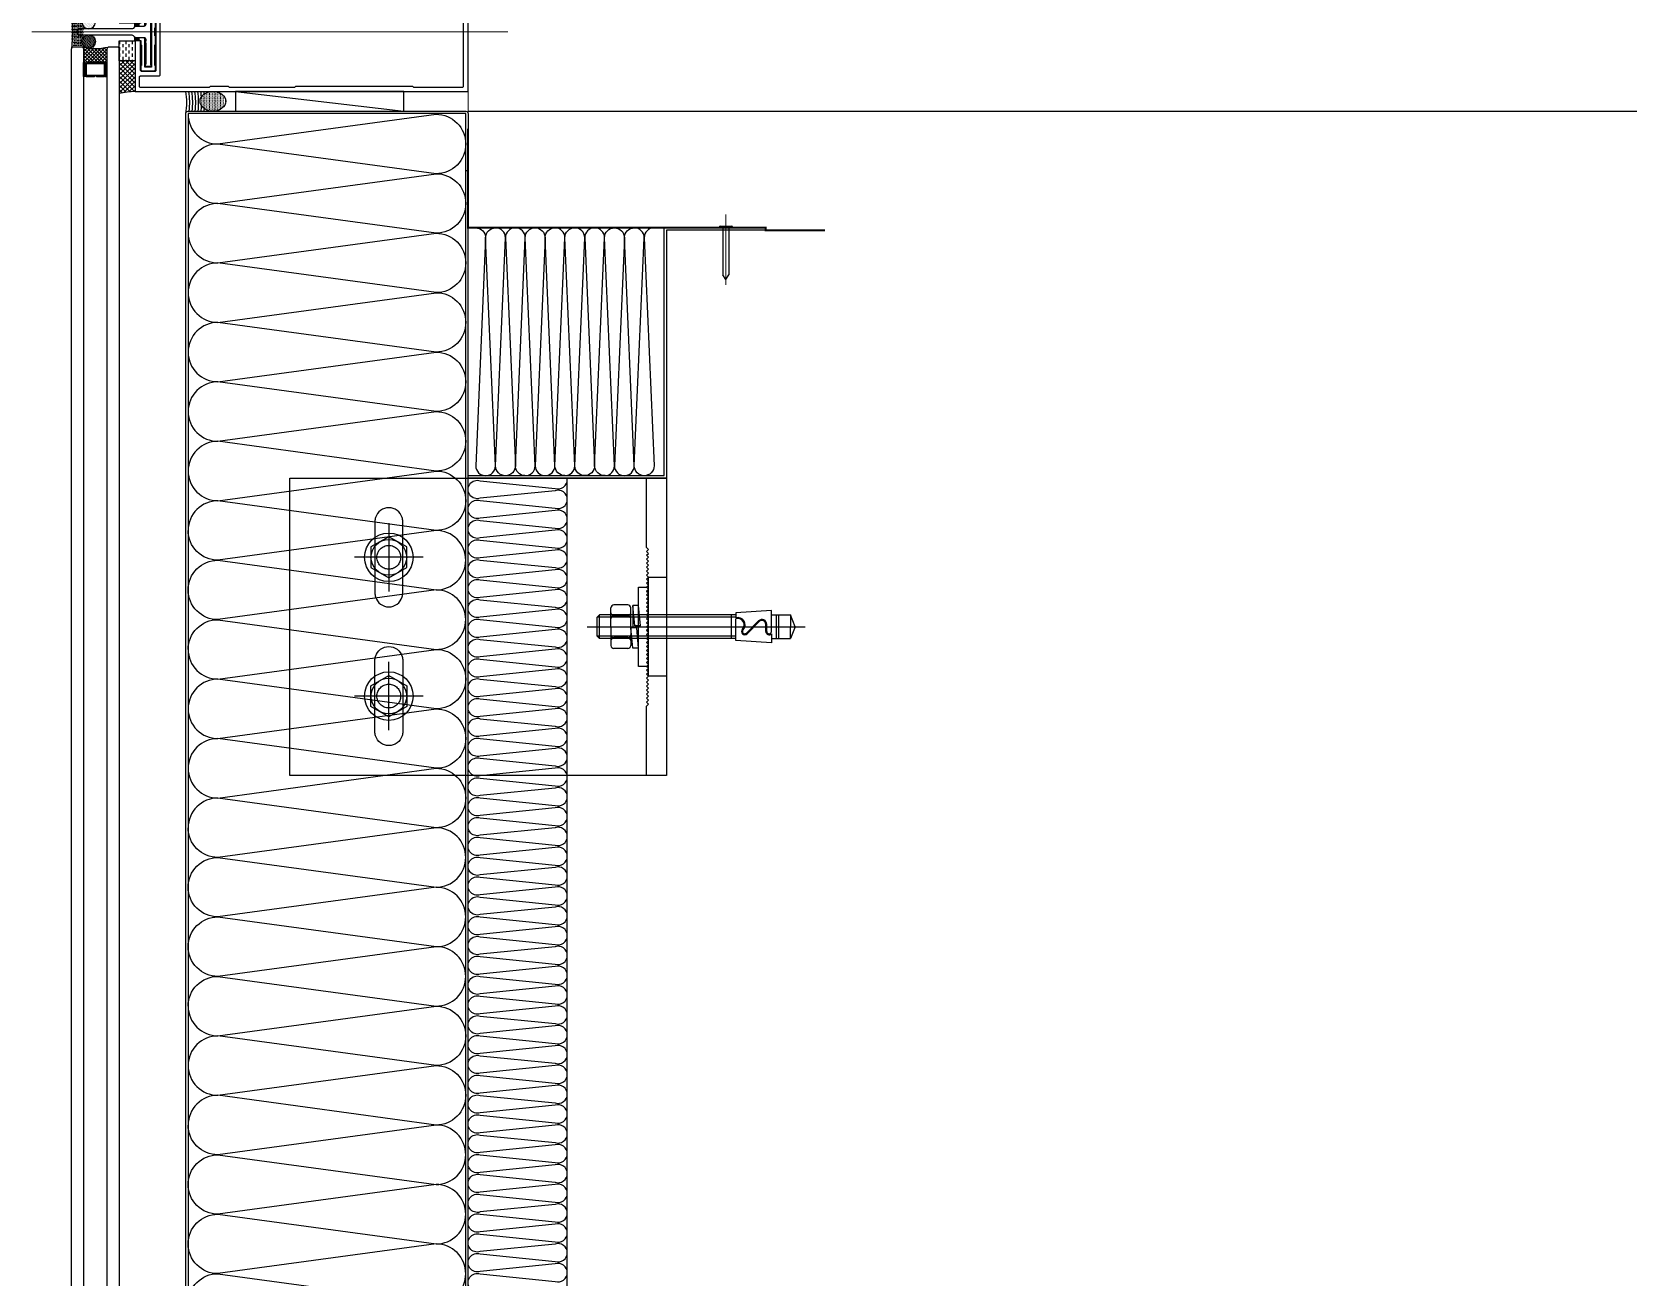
# Model space of a CAD drawing. Header units: millimetres. Extents: x 19868 to 801382, y -4805 to 85279.
# Drawn here: x 507518 to 508323, y 41651 to 42279 of the extents above; entities that cross this region are included whole.
import ezdxf

# ---------------------------------------------------------------- set-up
doc = ezdxf.new("R2010")
doc.units = ezdxf.units.MM
doc.header["$LTSCALE"] = 250
for name, pattern in [('CENTER', [50.8, 31.75, -6.35, 6.35, -6.35]), ('CENTER2', [28.575, 19.05, -3.175, 3.175, -3.175]), ('HIDDEN', [9.525, 6.35, -3.175])]:
    doc.linetypes.add(name, pattern=pattern)
for name, color, linetype in [('8', 8, 'Continuous'), ('A-ETC-8', 8, 'Continuous'), ('A-FIN-8', 8, 'Continuous'), ('A-WIN', 4, 'Continuous'), ('B-AR', 7, 'Continuous'), ('EGI', 6, 'Continuous'), ('fastener', 1, 'Continuous'), ('FSTN', 6, 'Continuous'), ('GLASS', 7, 'Continuous'), ('ISL', 251, 'Continuous'), ('polyamide', 6, 'Continuous'), ('S-TEEL', 4, 'Continuous'), ('SEALANT', 252, 'Continuous'), ('W200', 7, 'Continuous')]:
    doc.layers.add(name, color=color, linetype=linetype)
doc.layers.add('A-WIN-ELE', color=8, linetype='Continuous', lineweight=9)
doc.layers.add('CEN', color=1, linetype='Continuous', lineweight=9)
pattern_1 = [(248.1986, (-173212.08805, -82748.5761), (0.464238432, -0.5222680618), [0, -0.625])]
pattern_2 = [(90, (81799.66684, 89232.96467), (-0.15875, 0.079375), [0, -0.15875])]
pattern_3 = [(225, (58457.0195, -22344.7967), (1.122532015, -1.122532015), []), (315, (58457.0195, -22344.7967), (1.122532015, 1.122532015), [])]
pattern_4 = [(270, (-23796.0773, 66483.7451), (1.5875, -1.5875), [1.5875, -1.5875])]
pattern_5 = [(315, (-242.3621, 2021.3178), (0.8838835, 0.8838835), []), (45, (-242.3621, 2021.3178), (-0.8838835, 0.8838835), [])]

# ---------------------------------------------------------------- blocks, each defined once
blk = doc.blocks.new('CONC-PIN')
at = {"layer": 'CEN', "linetype": 'CENTER'}
blk.add_line((-6.75, 0), (28.82, 0), dxfattribs=at)
at = {"layer": 'FSTN', "color": 8}
for p, q in [((-0.8, -2.9), (-0.8, 2.9)), ((-0.3, 3.4), (0, 3.4)), ((0, -3.4), (0, 3.4)), ((0, 1.5), (23.74, 1.5)), ((26.14, 0), (23.74, 1.5)), ((26.14, 0), (23.74, -1.5)), ((-0.3, -3.4), (0, -3.4)), ((0, -1.5), (23.74, -1.5))]:
    blk.add_line(p, q, dxfattribs=at)
for centre, start, end in [((-0.3, 2.9), 90, 180), ((-0.3, -2.9), 180, 270)]:
    blk.add_arc(centre, 0.5, start, end, dxfattribs=at)
blk = doc.blocks.new('A$Cd4bde356')
at = {"layer": 'GLASS', "transparency": 33554687}
h = blk.add_hatch(dxfattribs=at)
h.set_pattern_fill('ANSI37', color=253, scale=10, angle=90, style=0)
h.set_pattern_definition(pattern_5)
h.paths.add_polyline_path([(38, 8.5, 0.198912), (38.29, 7.79, 0.112366), (25.71, 7.79, 0.198912), (26, 8.5), (26, 15.5), (27.05, 15.5), (27.05, 16.2, 0.414214), (27.75, 15.5), (36.25, 15.5, 0.414035), (36.95, 16.2), (36.95, 15.5), (38, 15.5)])
h = blk.add_hatch(dxfattribs=at)
h.set_pattern_fill('ANSI37', color=253, scale=10, angle=270, style=0)
h.set_pattern_definition(pattern_5)
h.paths.add_polyline_path([(38, -8.5, -0.198912), (38.29, -7.79, -0.112366), (25.71, -7.79, -0.198912), (26, -8.5), (26, -15.5), (27.05, -15.5), (27.05, -16.2, -0.414214), (27.75, -15.5), (36.25, -15.5, -0.414035), (36.95, -16.2), (36.95, -15.5), (38, -15.5)])
at = {"layer": 'SEALANT', "transparency": 33554687}
h = blk.add_hatch(dxfattribs=at)
h.set_pattern_fill('ANSI37', color=253, scale=0.5)
h.set_pattern_definition(pattern_3)
h.paths.add_polyline_path([(52, 14.5), (44, 14.5), (44, 31, 0.032752), (52, 30)])
h = blk.add_hatch(dxfattribs=at)
h.set_pattern_fill('DOTS', color=253, scale=0.5)
h.set_pattern_definition([(360, (-73084.1342, 247739.18495), (0.396875, 0.79375), [0, -0.79375])])
edge = h.paths.add_edge_path()
edge.add_line((29.22, -8.19), (28.82, -8.23))
edge.add_arc((34, 40.48), 48.98, 263.93206, 271.30611)
edge.add_line((35.12, -8.49), (34.66, -8.46))
edge.add_line((34.66, -8.46), (34.21, -8.41))
edge.add_line((34.21, -8.41), (33.76, -8.34))
edge.add_line((33.76, -8.34), (33.32, -8.25))
edge.add_line((33.32, -8.25), (32.88, -8.14))
edge.add_line((32.88, -8.14), (32.45, -8.02))
edge.add_line((32.45, -8.02), (32.02, -7.87))
edge.add_line((32.02, -7.87), (31.6, -7.71))
edge.add_line((31.6, -7.71), (31.19, -7.54))
edge.add_line((31.19, -7.54), (30.87, -7.37))
edge.add_line((30.87, -7.37), (30.38, -7.74))
edge.add_line((30.38, -7.74), (29.82, -8.02))
edge.add_line((29.82, -8.02), (29.22, -8.19))
edge = h.paths.add_edge_path()
edge.add_line((28.82, 8.23), (29.22, 8.19))
edge.add_line((29.22, 8.19), (29.82, 8.02))
edge.add_line((29.82, 8.02), (30.38, 7.74))
edge.add_line((30.38, 7.74), (30.87, 7.37))
edge.add_line((30.87, 7.37), (31.19, 7.54))
edge.add_line((31.19, 7.54), (31.6, 7.71))
edge.add_line((31.6, 7.71), (32.02, 7.87))
edge.add_line((32.02, 7.87), (32.45, 8.02))
edge.add_line((32.45, 8.02), (32.88, 8.14))
edge.add_line((32.88, 8.14), (33.32, 8.25))
edge.add_line((33.32, 8.25), (33.76, 8.34))
edge.add_line((33.76, 8.34), (34.21, 8.41))
edge.add_line((34.21, 8.41), (34.66, 8.46))
edge.add_line((34.66, 8.46), (35.12, 8.49))
edge.add_arc((34, -40.48), 48.98, 88.69389, 96.06856)
edge = h.paths.add_edge_path()
edge.add_line((27.39, 8.02), (27.61, 8.08))
edge.add_arc((34, -40.48), 48.98, 97.49491, 99.74726)
edge.add_line((25.71, 7.79), (25, 7.5))
edge.add_line((25, 7.5), (21, 7.5))
edge.add_arc((21, 8.5), 1, 190.59727, 270, ccw=False)
edge.add_arc((-70.65, 0), 91.05, -5.24052, 5.24052, ccw=False)
edge.add_arc((21, -8.5), 1, 90, 169.40273, ccw=False)
edge.add_line((21, -7.5), (25, -7.5))
edge.add_line((25, -7.5), (25.71, -7.79))
edge.add_arc((34, 40.48), 48.98, 260.25274, 262.50428)
edge.add_line((27.61, -8.08), (27.39, -8.02))
edge.add_line((27.39, -8.02), (26.83, -7.74))
edge.add_line((26.83, -7.74), (26.33, -7.37))
edge.add_line((26.33, -7.37), (25.91, -6.91))
edge.add_line((25.91, -6.91), (25.59, -6.38))
edge.add_line((25.59, -6.38), (25.36, -5.8))
edge.add_line((25.36, -5.8), (25.25, -5.18))
edge.add_line((25.25, -5.18), (25.25, -4.56))
edge.add_line((25.25, -4.56), (25.36, -3.95))
edge.add_line((25.36, -3.95), (25.59, -3.37))
edge.add_line((25.59, -3.37), (25.91, -2.84))
edge.add_line((25.91, -2.84), (26.33, -2.38))
edge.add_line((26.33, -2.38), (26.4, -2.33))
edge.add_line((26.4, -2.33), (26.3, -1.99))
edge.add_line((26.3, -1.99), (26.2, -1.6))
edge.add_line((26.2, -1.6), (26.13, -1.2))
edge.add_line((26.13, -1.2), (26.07, -0.8))
edge.add_line((26.07, -0.8), (26.04, -0.4))
edge.add_line((26.04, -0.4), (26.03, 0))
edge.add_line((26.03, 0), (26.04, 0.4))
edge.add_line((26.04, 0.4), (26.07, 0.8))
edge.add_line((26.07, 0.8), (26.13, 1.2))
edge.add_line((26.13, 1.2), (26.2, 1.6))
edge.add_line((26.2, 1.6), (26.3, 1.99))
edge.add_line((26.3, 1.99), (26.4, 2.33))
edge.add_line((26.4, 2.33), (26.33, 2.38))
edge.add_line((26.33, 2.38), (25.91, 2.84))
edge.add_line((25.91, 2.84), (25.59, 3.37))
edge.add_line((25.59, 3.37), (25.36, 3.95))
edge.add_line((25.36, 3.95), (25.25, 4.56))
edge.add_line((25.25, 4.56), (25.25, 5.18))
edge.add_line((25.25, 5.18), (25.36, 5.8))
edge.add_line((25.36, 5.8), (25.59, 6.38))
edge.add_line((25.59, 6.38), (25.91, 6.91))
edge.add_line((25.91, 6.91), (26.33, 7.37))
edge.add_line((26.33, 7.37), (26.83, 7.74))
edge.add_line((26.83, 7.74), (27.39, 8.02))
at = {"layer": 'SEALANT'}
h = blk.add_hatch(dxfattribs=at)
h.set_pattern_fill('DOTS', color=8, scale=10, angle=248.1986)
h.set_pattern_definition(pattern_1)
edge = h.paths.add_edge_path()
edge.add_ellipse((28.61, 4.87), major_axis=(0, 3.37), ratio=1, start_angle=0, end_angle=360, ccw=False)
h = blk.add_hatch(dxfattribs=at)
h.set_pattern_fill('DASH', color=253, scale=0.5, angle=90, style=0)
h.set_pattern_definition(pattern_4)
h.paths.add_polyline_path([(52, 14.5), (44, 14.5), (44, 4.5), (52, 4.5)])
at = {"layer": 'SEALANT', "transparency": 33554687}
h = blk.add_hatch(dxfattribs=at)
h.set_pattern_fill('DOTS', color=253, scale=0.1, angle=90)
h.set_pattern_definition(pattern_2)
h.paths.add_polyline_path([(52.08, 2.75), (53.9, 2.75), (53.9, 2.95), (53.9, 3.84), (53.9, 4.5), (52.5, 4.5, -0.362029), (52.01, 4.91, -0.057613), (51.71, 2.46), (51.94, 2.69, -0.198912)])
at = {"layer": 'SEALANT'}
h = blk.add_hatch(dxfattribs=at)
h.set_pattern_fill('DOTS', color=8, scale=10, angle=248.1986)
h.set_pattern_definition(pattern_1)
edge = h.paths.add_edge_path()
edge.add_ellipse((28.61, -4.87), major_axis=(0, -3.37), ratio=1, start_angle=0, end_angle=360)
h = blk.add_hatch(dxfattribs=at)
h.set_pattern_fill('DASH', color=253, scale=0.5, angle=270, style=0)
h.set_pattern_definition(pattern_4)
h.paths.add_polyline_path([(52, -14.5), (44, -14.5), (44, -4.5), (52, -4.5)])
at = {"layer": 'SEALANT', "transparency": 33554687}
h = blk.add_hatch(dxfattribs=at)
h.set_pattern_fill('DOTS', color=253, scale=0.1, angle=270)
h.set_pattern_definition(pattern_2)
h.paths.add_polyline_path([(52.08, -2.75), (53.9, -2.75), (53.9, -2.95), (53.9, -3.84), (53.9, -4.5), (52.5, -4.5, 0.362029), (52.01, -4.91, 0.057613), (51.71, -2.46), (51.94, -2.69, 0.198912)])
h = blk.add_hatch(dxfattribs=at)
h.set_pattern_fill('ANSI37', color=253, scale=0.5)
h.set_pattern_definition(pattern_3)
h.paths.add_polyline_path([(52, -14.5), (44, -14.5), (44, -31, -0.032752), (52, -30)])
at = {"layer": 'B-AR'}
for points in [[(54.7, 19, -0.414214), (55.7, 20), (62, 20, -0.414214), (62.5, 19.5), (62.5, -19.5, -0.414214), (62, -20), (55.7, -20, -0.414214), (54.7, -19), (54.7, -4.7, 0.414214), (54.5, -4.5), (52.5, -4.5, 0.414214), (52, -5), (52, -30), (220, -30), (220, 30), (52, 30), (52, 5, 0.414214), (52.5, 4.5), (54.5, 4.5, 0.414214), (54.7, 4.7)], [(89.4, -28), (54.8, -28, -0.414214), (54.3, -27.5), (54.3, -22.7, -0.414214), (54.8, -22.2), (64.2, -22.2, 0.414214), (64.7, -21.7), (64.7, 21.7, 0.414214), (64.2, 22.2), (54.8, 22.2, -0.414214), (54.3, 22.7), (54.3, 27.5, -0.414214), (54.8, 28), (89.4, 28), (89.9, 27.5), (99.1, 27.5), (99.6, 28), (132.4, 28), (132.9, 27.5), (192.1, 27.5), (192.6, 28), (217, 28, -0.414214), (217.5, 27.5), (217.5, -27.5, -0.414214), (217, -28), (192.6, -28), (192.1, -27.5), (132.9, -27.5), (132.4, -28), (99.6, -28), (99.1, -27.5), (89.9, -27.5)], [(56.4, -2.75, -0.414214), (57.4, -3.75), (57.4, -4.63, 0.298217), (57.1, -5.09, 0.298217), (57.4, -5.55), (57.4, -16.34, 0.298217), (57.1, -16.8, 0.414214), (57.6, -17.3), (59.6, -17.3, 0.414214), (60.1, -16.8, 0.236068), (59.9, -16.4), (59.9, -0.4, 0.236068), (60.1, 0, 0.236068), (59.9, 0.4), (59.9, 16.4, 0.236068), (60.1, 16.8, 0.414214), (59.6, 17.3), (57.6, 17.3, 0.414214), (57.1, 16.8, 0.298217), (57.4, 16.34), (57.4, 5.55, 0.298217), (57.1, 5.09, 0.298217), (57.4, 4.63), (57.4, 3.75, -0.414214), (56.4, 2.75), (52.08, 2.75, 0.198912), (51.94, 2.69), (51.04, 1.79, -0.198911), (50.34, 1.5), (24.2, 1.5, 0.414214), (22.7, 0, 0.414214), (24.2, -1.5), (50.34, -1.5, -0.198912), (51.04, -1.79), (51.71, -2.46, 0.198912), (52.41, -2.75)]]:
    blk.add_lwpolyline(points, format="xyb", close=True, dxfattribs=at)
at = {"layer": 'CEN', "ltscale": 0.005}
blk.add_line((240, 0, 0), (0, 0), dxfattribs=at)
at = {"layer": 'GLASS', "color": 1, "linetype": 'Continuous'}
for p, q in [((26.75, 15.5, 0), (26.75, 22.5, 0)), ((37.25, 15.5, 0), (37.25, 22.5, 0)), ((26.75, -15.5, 0), (26.75, -22.5, 0)), ((37.25, -15.5, 0), (37.25, -22.5, 0))]:
    blk.add_line(p, q, dxfattribs=at)
at = {"layer": 'GLASS', "color": 1, "linetype": 'Continuous', "elevation": 0}
for points in [[(38, 8.5, 0.198912), (38.29, 7.79, 0.112366), (25.71, 7.79, 0.198912), (26, 8.5), (26, 15.5), (27.05, 15.5), (27.05, 16.2, 0.414214), (27.75, 15.5), (36.25, 15.5, 0.414035), (36.95, 16.2), (36.95, 15.5), (38, 15.5)], [(38, -8.5, -0.198912), (38.29, -7.79, -0.112366), (25.71, -7.79, -0.198912), (26, -8.5), (26, -15.5), (27.05, -15.5), (27.05, -16.2, -0.414214), (27.75, -15.5), (36.25, -15.5, -0.414035), (36.95, -16.2), (36.95, -15.5), (38, -15.5)]]:
    blk.add_lwpolyline(points, format="xyb", close=True, dxfattribs=at)
for points in [[(27.05, 15.5), (27.05, 22.5), (26, 22.5), (26, 15.5)], [(36.95, 15.5), (36.95, 22.5), (38, 22.5), (38, 15.5)], [(27.05, -15.5), (27.05, -22.5), (26, -22.5), (26, -15.5)], [(36.95, -15.5), (36.95, -22.5), (38, -22.5), (38, -15.5)]]:
    blk.add_lwpolyline(points, close=True, dxfattribs=at)
for points in [[(36.95, 16.2, -0.414214), (36.25, 15.5), (27.75, 15.5, -0.414214), (27.05, 16.2), (27.05, 22, -0.414214), (27.55, 22.5), (31.5, 22.5), (32, 22), (32.5, 22.5), (36.45, 22.5, -0.414214), (36.95, 22), (36.95, 16.2)], [(36.45, 16.2), (36.45, 21.8, 0.414214), (36.25, 22), (27.75, 22, 0.414214), (27.55, 21.8), (27.55, 16.2, 0.414214), (27.75, 16), (36.25, 16, 0.414214), (36.45, 16.2)], [(36.95, -16.2, 0.414214), (36.25, -15.5), (27.75, -15.5, 0.414214), (27.05, -16.2), (27.05, -22, 0.414214), (27.55, -22.5), (31.5, -22.5), (32, -22), (32.5, -22.5), (36.45, -22.5, 0.414214), (36.95, -22), (36.95, -16.2)], [(36.45, -16.2), (36.45, -21.8, -0.414214), (36.25, -22), (27.75, -22, -0.414214), (27.55, -21.8), (27.55, -16.2, -0.414214), (27.75, -16), (36.25, -16, -0.414214), (36.45, -16.2)]]:
    blk.add_lwpolyline(points, format="xyb", dxfattribs=at)
at = {"layer": 'GLASS', "color": 8, "linetype": 'Continuous'}
for centre in [(28.37, 21.25, 0), (28.37, 19.75, 0), (28.37, 18.25, 0), (28.37, 16.75, 0), (29.75, 21.25, 0), (29.75, 19.75, 0), (29.75, 18.25, 0), (29.75, 16.75, 0), (31.25, 21.25, 0), (31.25, 19.75, 0), (31.25, 18.25, 0), (31.25, 16.75, 0), (32.75, 21.25, 0), (32.75, 19.75, 0), (32.75, 18.25, 0), (32.75, 16.75, 0), (34.25, 21.25, 0), (34.25, 19.75, 0), (34.25, 18.25, 0), (34.25, 16.75, 0), (35.75, 21.25, 0), (35.75, 19.75, 0), (35.75, 18.25, 0), (35.75, 16.75, 0)]:
    blk.add_circle(centre, 0.65, dxfattribs=at)
at = {"layer": 'polyamide', "color": 5}
blk.add_lwpolyline([(60.3, -17.85), (60.3, 0), (60.3, -17.85), (56.9, -17.85), (56.9, -3.45), (56.4, -2.95), (53.9, -2.95), (53.9, -3.84), (54.4, -4.34), (54.9, -4.34), (54.9, -6.4), (55.2, -6.7), (55.2, -16.99), (54.9, -16.99), (54.9, -19.05), (55.4, -19.55), (61.8, -19.55), (62.3, -19.05), (62.3, -16.99), (62, -16.99), (62, -6.5), (62.3, -6.5), (62.3, -2), (62, -2), (62, 2), (62.3, 2), (62.3, 6.49), (62, 6.49), (62, 16.99), (62.3, 16.99), (62.3, 19.05), (61.8, 19.55), (55.4, 19.55), (54.9, 19.05), (54.9, 16.99), (55.2, 16.99), (55.2, 6.7), (54.9, 6.4), (54.9, 4.34), (54.4, 4.34), (53.9, 3.84), (53.9, 2.95), (56.4, 2.95), (56.9, 3.45), (56.9, 17.85), (60.3, 17.85), (60.3, 0)], dxfattribs=at)
at = {"layer": 'SEALANT', "color": 4}
for points in [[(52, 30, -0.032752), (44, 31)], [(52, -30, 0.032752), (44, -31)]]:
    blk.add_lwpolyline(points, format="xyb", dxfattribs=at)
at = {"layer": 'SEALANT', "color": 4, "elevation": 0}
blk.add_lwpolyline([(20, 8.5, -0.046781), (20, -8.5)], format="xyb", dxfattribs=at)
at = {"layer": 'SEALANT', "color": 4}
for points in [[(52, 14.5), (44, 14.5), (44, 4.5), (52, 4.5)], [(52, -14.5), (44, -14.5), (44, -4.5), (52, -4.5)]]:
    blk.add_lwpolyline(points, close=True, dxfattribs=at)
at = {"layer": 'SEALANT', "color": 8}
for centre, start, end in [((40.61, 5.06), 346.77836, 359.22451), ((40.61, -5.06), 0.77549, 13.22164)]:
    blk.add_arc(centre, 11.4, start, end, dxfattribs=at)
at = {"layer": 'SEALANT', "color": 4, "extrusion": (0, 0, -1)}
blk.add_ellipse((28.61, 4.87, 0), major_axis=(0, 3.37), ratio=1, dxfattribs=at)
at = {"layer": 'SEALANT', "color": 4}
blk.add_ellipse((28.61, -4.87, 0), major_axis=(0, -3.37), ratio=1, dxfattribs=at)
blk = doc.blocks.new('m12 set anchor')
at = {"layer": 'A-ETC-8', "color": 1}
for p, q in [((0, 26), (0, -84)), ((-4.8, 21), (-6, 19.8)), ((-6, 19.8), (6, 19.8)), ((-6, -49), (-6, 19.8)), ((-4.8, 21), (4.8, 21)), ((-4.8, -49), (-4.8, 21)), ((6, 19.8), (4.8, 21)), ((4.8, -49), (4.8, 21)), ((6, -49), (6, 19.8)), ((-10.97, 5.47), (-10.97, 12.53)), ((0, 14), (-9.5, 14)), ((-5.48, 5.47), (-5.48, 12.53)), ((0, 14), (9.5, 14)), ((5.48, 5.47), (5.48, 12.53)), ((10.97, 5.47), (10.97, 12.53)), ((-10.75, 3), (-0.5, 4)), ((-10.75, 0), (-10.75, 3)), ((-10.75, 0), (-0.5, 1)), ((-10.75, 0), (0.5, 0)), ((0, 4), (-9.5, 4)), ((-0.5, 1), (-0.5, 4)), ((10.75, 3), (-0.5, 3)), ((0, 4), (9.5, 4)), ((0.5, 2), (10.75, 3)), ((0.5, -1), (0.5, 2)), ((0.5, -1), (10.75, 0)), ((10.75, 0), (10.75, 3)), ((6, -46.6), (-6, -46.6)), ((-8.2, -67), (-7, -49)), ((-7, -49), (0, -49)), ((2.56, -60.84), (-3.59, -54.7)), ((2.9, -60.5), (-3.25, -54.36)), ((0, -49), (3.91, -49)), ((7, -49), (4.42, -49)), ((8.2, -67), (7, -49)), ((-2.4, -64.12), (1.2, -64.12)), ((-3.58, -67), (-8.2, -67)), ((-6, -67), (-6, -76.6)), ((6, -69.4), (-6, -69.4)), ((6, -70.6), (-6, -70.6)), ((-2.4, -64.6), (1.2, -64.6)), ((-2.4, -67), (0, -67)), ((0, -67), (8.2, -67)), ((6, -67), (6, -76.6)), ((0, -79), (-6, -76.6)), ((-6, -76.6), (0, -76.6)), ((6, -76.6), (0, -76.6)), ((0, -79), (6, -76.6))]:
    blk.add_line(p, q, dxfattribs=at)
for centre, radius, start, end in [((-9.5, 12.53), 1.47, 90, 180), ((-6.95, 12.53), 1.47, 0, 90), ((-4.02, 12.53), 1.47, 90, 180), ((4.02, 12.53), 1.47, 0, 90), ((6.95, 12.53), 1.47, 90, 180), ((9.5, 12.53), 1.47, 0, 90), ((-9.5, 5.47), 1.47, 180, 270), ((-6.95, 5.47), 1.47, 270, 0), ((-4.02, 5.47), 1.47, 180, 270), ((4.02, 5.47), 1.47, 270, 0), ((6.95, 5.47), 1.47, 180, 270), ((9.5, 5.47), 1.47, 270, 0), ((-2.4, -53.51), 1.68, 45, 225), ((-2.4, -53.51), 1.2, 45, 225), ((0.99, -50.11), 3.6, 225, 18.03778), ((0.99, -50.11), 3.12, 225, 20.93335), ((-2.4, -65.8), 1.68, 90, 225.58469), ((1.2, -62.2), 2.4, 270, 45), ((1.2, -62.2), 1.92, 270, 45), ((-2.4, -65.8), 1.2, 90, 270)]:
    blk.add_arc(centre, radius, start, end, dxfattribs=at)
blk = doc.blocks.new('A$C34c8856c')
at = {"layer": 'fastener', "linetype": 'CENTER2'}
for p, q in [((-140, 52.25, 0), (-140, 17.75, 0)), ((-122.75, 35, 0), (-157.25, 35, 0)), ((-140, -52.25, 0), (-140, -17.75, 0)), ((-122.75, -35, 0), (-157.25, -35, 0))]:
    blk.add_line(p, q, dxfattribs=at)
at = {"layer": 'fastener'}
for points in [[(-140, 45.39), (-149, 40.2), (-149, 29.8), (-140, 24.61), (-131, 29.8), (-131, 40.2)], [(-140, -45.39), (-149, -40.2), (-149, -29.8), (-140, -24.61), (-131, -29.8), (-131, -40.2)]]:
    blk.add_lwpolyline(points, close=True, dxfattribs=at)
for centre, radius in [((-140, 35, 0), 12.25), ((-140, 35, 0), 9), ((-140, -35, 0), 12.25), ((-140, -35, 0), 9)]:
    blk.add_circle(centre, radius, dxfattribs=at)
at = {"layer": 'fastener', "linetype": 'HIDDEN'}
for centre in [(-140, 35, 0), (-140, -35, 0)]:
    blk.add_circle(centre, 6, dxfattribs=at)
at = {"layer": 'S-TEEL'}
for points in [[(-190, 75), (0, 75), (0, -75), (-190, -75)], [(-14, -20), (-14, 20), (-10, 20), (-9, 19), (-10, 18), (-9, 17), (-10, 16), (-9, 15), (-10, 14), (-9, 13), (-10, 12), (-9, 11), (-10, 10), (-9, 9), (-10, 8), (-9, 7), (-10, 6), (-9, 5), (-10, 4), (-9, 3), (-10, 2), (-9, 1), (-10, 0), (-9, -1), (-10, -2), (-9, -3), (-10, -4), (-9, -5), (-10, -6), (-9, -7), (-10, -8), (-9, -9), (-10, -10), (-9, -11), (-10, -12), (-9, -13), (-10, -14), (-9, -15), (-10, -16), (-9, -17), (-10, -18), (-9, -19), (-10, -20)]]:
    blk.add_lwpolyline(points, close=True, dxfattribs=at)
blk.add_lwpolyline([(-10, 40), (-10, 75), (0, 75), (0, -75), (-10, -75), (-10, -40), (-9, -39), (-10, -38), (-9, -37), (-10, -36), (-9, -35), (-10, -34), (-9, -33), (-10, -32), (-9, -31), (-10, -30), (-9, -29), (-10, -28), (-9, -27), (-10, -26), (-9, -25), (-10, -24), (-9, -23), (-10, -22), (-9, -21), (-10, -20), (-9, -19), (-10, -18), (-9, -17), (-10, -16), (-9, -15), (-10, -14), (-9, -13), (-10, -12), (-9, -11), (-10, -10), (-9, -9), (-10, -8), (-9, -7), (-10, -6), (-9, -5), (-10, -4), (-9, -3), (-10, -2), (-9, -1), (-10, 0), (-9, 1), (-10, 2), (-9, 3), (-10, 4), (-9, 5), (-10, 6), (-9, 7), (-10, 8), (-9, 9), (-10, 10), (-9, 11), (-10, 12), (-9, 13), (-10, 14), (-9, 15), (-10, 16), (-9, 17), (-10, 18), (-9, 19), (-10, 20), (-9, 21), (-10, 22), (-9, 23), (-10, 24), (-9, 25), (-10, 26), (-9, 27), (-10, 28), (-9, 29), (-10, 30), (-9, 31), (-10, 32), (-9, 33), (-10, 34), (-9, 35), (-10, 36), (-9, 37), (-10, 38), (-9, 39), (-10, 40)], dxfattribs=at)
for points in [[(-146.71, 15, 0.745357), (-133.29, 15, 0.072565), (-133, 17), (-133, 53, 0.072565), (-133.29, 55, 0.745355), (-146.71, 55, 0.072565), (-147, 53), (-147, 17, 0.072565)], [(-146.71, -15, -0.745357), (-133.29, -15, -0.072565), (-133, -17), (-133, -53, -0.072565), (-133.29, -55, -0.745355), (-146.71, -55, -0.072565), (-147, -53), (-147, -17, -0.072565)]]:
    blk.add_lwpolyline(points, format="xyb", close=True, dxfattribs=at)
at = {"layer": 'S-TEEL', "color": 1}
blk.add_lwpolyline([(0, -25), (-9, -25), (-9, 25), (0, 25)], close=True, dxfattribs=at)
at = {"layer": 'fastener', "rotation": 90}
blk.add_blockref('m12 set anchor', (-14, 0), dxfattribs=at)

msp = doc.modelspace()

# ---------------------------------------------------------------- hatches: boundary and pattern name
at = {"layer": 'SEALANT', "transparency": 33554687}
h = msp.add_hatch(dxfattribs=at)
h.set_pattern_fill('DOTS', color=8, scale=0.5, angle=270, style=0)
h.set_pattern_definition([(270, (-12614109.2256, -114546.6849), (0.79375, -0.396875), [0, -0.79375])])
edge = h.paths.add_edge_path()
edge.add_ellipse((507609.48, 42243.93), major_axis=(6.47, 0), ratio=0.77258, start_angle=0, end_angle=360)

# ---------------------------------------------------------------- linework, layer by layer
at = {"layer": '8', "color": 6, "const_width": 1}
msp.add_lwpolyline([(507918.21, 42178.93), (507888.21, 42178.93), (507888.21, 42180.13), (507738.21, 42180.13), (507738.21, 42230.13)], dxfattribs=at)
at = {"layer": '8'}
msp.add_lwpolyline([(507888.21, 42178.93), (507838.21, 42178.93), (507838.21, 42053.93), (507738.21, 42053.93), (507738.21, 42055.13), (507837.01, 42055.13), (507837.01, 42180.13), (507888.21, 42180.13)], close=True, dxfattribs=at)
at = {"layer": 'A-FIN-8'}
msp.add_line((507738.21, 42238.93), (510738.21, 42238.93), dxfattribs=at)
at = {"layer": 'A-WIN'}
for points in [[(507544.21, 39857.43, -0.414214), (507543.21, 39856.43), (507539.21, 39856.43, -0.414214), (507538.21, 39857.43), (507538.21, 42270.43, -0.414214), (507539.21, 42271.43), (507543.21, 42271.43, -0.414214), (507544.21, 42270.43)], [(507562.21, 39857.43, -0.414214), (507561.21, 39856.43), (507557.21, 39856.43, -0.414214), (507556.21, 39857.43), (507556.21, 42270.43, -0.414214), (507557.21, 42271.43), (507561.21, 42271.43, -0.414214), (507562.21, 42270.43)]]:
    msp.add_lwpolyline(points, format="xyb", close=True, dxfattribs=at)
at = {"layer": 'A-WIN-ELE'}
msp.add_lwpolyline([(507738.21, 34958.93), (507738.21, 50236.48)], dxfattribs=at)
at = {"layer": 'EGI', "color": 8}
for p, q in [((507620.81, 42248.93), (507705.81, 42238.93)), ((507737.01, 39918.93, 0), (507737.01, 42208.93, 0)), ((507738.21, 39918.93, 0), (507738.21, 42208.93, 0))]:
    msp.add_line(p, q, dxfattribs=at)
at = {"layer": 'EGI'}
msp.add_lwpolyline([(507595.81, 42237.73, -0.414214), (507597.01, 42238.93), (507737.01, 42238.93, -0.414214), (507738.21, 42237.73), (507738.21, 42208.93), (507737.01, 42208.93), (507737.01, 42237.73), (507597.01, 42237.73), (507597.01, 39890.13), (507737.01, 39890.13), (507737.01, 39918.93), (507738.21, 39918.93), (507738.21, 39890.13, -0.414214), (507737.01, 39888.93), (507597.01, 39888.93, -0.414214), (507595.81, 39890.13), (507595.81, 42237.73)], format="xyb", dxfattribs=at)
at = {"layer": 'ISL'}
msp.add_lwpolyline([(507620.81, 42238.93), (507705.81, 42238.93), (507705.81, 42248.93), (507620.81, 42248.93)], close=True, dxfattribs=at)
for points in [[(507597.01, 42237.39, 0.414316), (507611.99, 42222.4), (507722.03, 42237.38, -0.414316), (507737.01, 42222.39, -0.414316), (507722.03, 42207.4), (507611.99, 42222.38, 0.414316), (507597.01, 42207.39)], [(507597.01, 42207.4, 0.414316), (507611.99, 42192.41), (507722.03, 42207.39, -0.414316), (507737.01, 42192.4, -0.414316), (507722.03, 42177.41), (507611.99, 42192.39, 0.414316), (507597.01, 42177.4)], [(507597.01, 42177.41, 0.414316), (507611.99, 42162.43), (507722.03, 42177.4, -0.414316), (507737.01, 42162.41, -0.414316), (507722.03, 42147.43), (507611.99, 42162.4, 0.414316), (507597.01, 42147.41)], [(507597.01, 42147.43, 0.414316), (507611.99, 42132.44), (507722.03, 42147.41, -0.414316), (507737.01, 42132.43, -0.414316), (507722.03, 42117.44), (507611.99, 42132.41, 0.414316), (507597.01, 42117.43)], [(507597.01, 42117.44, 0.414316), (507611.99, 42102.45), (507722.03, 42117.43, -0.414316), (507737.01, 42102.44, -0.414316), (507722.03, 42087.45), (507611.99, 42102.43, 0.414316), (507597.01, 42087.44)], [(507597.01, 42087.45, 0.414316), (507611.99, 42072.46), (507722.03, 42087.44, -0.414316), (507737.01, 42072.45, -0.414316), (507722.03, 42057.46), (507611.99, 42072.44, 0.414316), (507597.01, 42057.45)], [(507597.01, 42057.46, 0.414316), (507611.99, 42042.47), (507722.03, 42057.45, -0.414316), (507737.01, 42042.46, -0.414316), (507722.03, 42027.47), (507611.99, 42042.45, 0.414316), (507597.01, 42027.46)], [(507744.27, 41643.71, -1.372593), (507744.27, 41652.54), (507782.15, 41648.71, 0.509267), (507788.21, 41653.12, 0.509267), (507782.15, 41657.54), (507744.27, 41653.71, -1.372593), (507744.27, 41662.54), (507782.15, 41658.71, 0.509267), (507788.21, 41663.12, 0.509267), (507782.15, 41667.54), (507744.27, 41663.71, -1.372593), (507744.27, 41672.54), (507782.15, 41668.71, 0.509267), (507788.21, 41673.12, 0.509267), (507782.15, 41677.54), (507744.27, 41673.71, -1.372593), (507744.27, 41682.54), (507782.15, 41678.71, 0.509267), (507788.21, 41683.12, 0.509267), (507782.15, 41687.54), (507744.27, 41683.71, -1.372593), (507744.27, 41692.54), (507782.15, 41688.71, 0.509267), (507788.21, 41693.12, 0.509267), (507782.15, 41697.54), (507744.27, 41693.71, -1.372593), (507744.27, 41702.54), (507782.15, 41698.71, 0.509267), (507788.21, 41703.12, 0.509267), (507782.15, 41707.54), (507744.27, 41703.71, -1.372593), (507744.27, 41712.54), (507782.15, 41708.71, 0.509267), (507788.21, 41713.12, 0.509267), (507782.15, 41717.54), (507744.27, 41713.71, -1.372593), (507744.27, 41722.54), (507782.15, 41718.71, 0.509267), (507788.21, 41723.12, 0.509267), (507782.15, 41727.54), (507744.27, 41723.71, -1.372593), (507744.27, 41732.54), (507782.15, 41728.71, 0.509267), (507788.21, 41733.12, 0.509267), (507782.15, 41737.54), (507744.27, 41733.71, -1.372593), (507744.27, 41742.54), (507782.15, 41738.71, 0.509267), (507788.21, 41743.12, 0.509267), (507782.15, 41747.54), (507744.27, 41743.71, -1.372593), (507744.27, 41752.54), (507782.15, 41748.71, 0.509267), (507788.21, 41753.12, 0.509267), (507782.15, 41757.54), (507744.27, 41753.71, -1.372593), (507744.27, 41762.54), (507782.15, 41758.71, 0.509267), (507788.21, 41763.12, 0.509267), (507782.15, 41767.54), (507744.27, 41763.71, -1.372593), (507744.27, 41772.54), (507782.15, 41768.71, 0.509267), (507788.21, 41773.12, 0.509267), (507782.15, 41777.54), (507744.27, 41773.71, -1.372593), (507744.27, 41782.54), (507782.15, 41778.71, 0.509267), (507788.21, 41783.12, 0.509267), (507782.15, 41787.54), (507744.27, 41783.71, -1.372593), (507744.27, 41792.54), (507782.15, 41788.71, 0.509267), (507788.21, 41793.12, 0.509267), (507782.15, 41797.54), (507744.27, 41793.71, -1.372593), (507744.27, 41802.54), (507782.15, 41798.71, 0.509267), (507788.21, 41803.12, 0.509267), (507782.15, 41807.54), (507744.27, 41803.71, -1.372593), (507744.27, 41812.54), (507782.15, 41808.71, 0.509267), (507788.21, 41813.12, 0.509267), (507782.15, 41817.54), (507744.27, 41813.71, -1.372593), (507744.27, 41822.54), (507782.15, 41818.71, 0.509267), (507788.21, 41823.12, 0.509267), (507782.15, 41827.54), (507744.27, 41823.71, -1.372593), (507744.27, 41832.54), (507782.15, 41828.71, 0.509267), (507788.21, 41833.12, 0.509267), (507782.15, 41837.54), (507744.27, 41833.71, -1.372593), (507744.27, 41842.54), (507782.15, 41838.71, 0.509267), (507788.21, 41843.12, 0.509267), (507782.15, 41847.54), (507744.27, 41843.71, -1.372593), (507744.27, 41852.54), (507782.15, 41848.71, 0.509267), (507788.21, 41853.12, 0.509267), (507782.15, 41857.54), (507744.27, 41853.71, -1.372593), (507744.27, 41862.54), (507782.15, 41858.71, 0.509267), (507788.21, 41863.12, 0.509267), (507782.15, 41867.54), (507744.27, 41863.71, -1.372593), (507744.27, 41872.54), (507782.15, 41868.71, 0.509267), (507788.21, 41873.12, 0.509267), (507782.15, 41877.54), (507744.27, 41873.71, -1.372593), (507744.27, 41882.54), (507782.15, 41878.71, 0.509267), (507788.21, 41883.12, 0.509267), (507782.15, 41887.54), (507744.27, 41883.71, -1.372593), (507744.27, 41892.54), (507782.15, 41888.71, 0.509267), (507788.21, 41893.12, 0.509267), (507782.15, 41897.54), (507744.27, 41893.71, -1.372593), (507744.27, 41902.54), (507782.15, 41898.71, 0.509267), (507788.21, 41903.12, 0.509267), (507782.15, 41907.54), (507744.27, 41903.71, -1.372593), (507744.27, 41912.54), (507782.15, 41908.71, 0.509267), (507788.21, 41913.12, 0.509267), (507782.15, 41917.54), (507744.27, 41913.71, -1.372593), (507744.27, 41922.54), (507782.15, 41918.71, 0.509267), (507788.21, 41923.12, 0.509267), (507782.15, 41927.54), (507744.27, 41923.71, -1.372593), (507744.27, 41932.54), (507782.15, 41928.71, 0.509267), (507788.21, 41933.12, 0.509267), (507782.15, 41937.54), (507744.27, 41933.71, -1.372593), (507744.27, 41942.54), (507782.15, 41938.71, 0.509267), (507788.21, 41943.12, 0.509267), (507782.15, 41947.54), (507744.27, 41943.71, -1.372593), (507744.27, 41952.54), (507782.15, 41948.71, 0.509267), (507788.21, 41953.12, 0.509267), (507782.15, 41957.54), (507744.27, 41953.71, -1.372593), (507744.27, 41962.54), (507782.15, 41958.71, 0.509267), (507788.21, 41963.12, 0.509267), (507782.15, 41967.54), (507744.27, 41963.71, -1.372593), (507744.27, 41972.54), (507782.15, 41968.71, 0.509267), (507788.21, 41973.12, 0.509267), (507782.15, 41977.54), (507744.27, 41973.71, -1.372593), (507744.27, 41982.54), (507782.15, 41978.71, 0.509267), (507788.21, 41983.12, 0.509267), (507782.15, 41987.54), (507744.27, 41983.71, -1.372593), (507744.27, 41992.54), (507782.15, 41988.71, 0.509267), (507788.21, 41993.12, 0.509267), (507782.15, 41997.54), (507744.27, 41993.71, -1.372593), (507744.27, 42002.54), (507782.15, 41998.71, 0.509267), (507788.21, 42003.12, 0.509267), (507782.15, 42007.54), (507744.27, 42003.71, -1.372593), (507744.27, 42012.54), (507782.15, 42008.71, 0.509267), (507788.21, 42013.12, 0.509267), (507782.15, 42017.54), (507744.27, 42013.71, -1.372593), (507744.27, 42022.54), (507782.15, 42018.71, 0.509267), (507788.21, 42023.12, 0.509267), (507782.15, 42027.54), (507744.27, 42023.71, -1.372593), (507744.27, 42032.54), (507782.15, 42028.71, 0.509267), (507788.21, 42033.12, 0.509267), (507782.15, 42037.54), (507744.27, 42033.71, -1.372593), (507744.27, 42042.54), (507782.15, 42038.71, 0.509267), (507788.21, 42043.12, 0.509267), (507782.15, 42047.54), (507744.27, 42043.71, -1.372593), (507744.27, 42052.54), (507782.15, 42048.71, 0.509267), (507788.21, 42053.12, 0.043847), (507788.14, 42053.93)], [(507597.01, 41997.47, -0.414316), (507611.99, 42012.46), (507722.03, 41997.48, 0.414316), (507737.01, 42012.47, 0.414316), (507722.03, 42027.46), (507611.99, 42012.48, -0.414316), (507597.01, 42027.47)], [(507597.01, 41967.48, -0.414316), (507611.99, 41982.47), (507722.03, 41967.49, 0.414316), (507737.01, 41982.48, 0.414316), (507722.03, 41997.47), (507611.99, 41982.49, -0.414316), (507597.01, 41997.48)], [(507597.01, 41967.49, 0.414316), (507611.99, 41952.5), (507722.03, 41967.48, -0.414316), (507737.01, 41952.49, -0.414316), (507722.03, 41937.5), (507611.99, 41952.48, 0.414316), (507597.01, 41937.49)], [(507597.01, 41937.5, 0.414316), (507611.99, 41922.51), (507722.03, 41937.49, -0.414316), (507737.01, 41922.5, -0.414316), (507722.03, 41907.51), (507611.99, 41922.49, 0.414316), (507597.01, 41907.5)], [(507597.01, 41907.51, 0.414316), (507611.99, 41892.52), (507722.03, 41907.5, -0.414316), (507737.01, 41892.51, -0.414316), (507722.03, 41877.52), (507611.99, 41892.5, 0.414316), (507597.01, 41877.51)], [(507597.01, 41847.53, -0.414316), (507611.99, 41862.52), (507722.03, 41847.54, 0.414316), (507737.01, 41862.53, 0.414316), (507722.03, 41877.52), (507611.99, 41862.54, -0.414316), (507597.01, 41877.53)], [(507597.01, 41817.54, -0.414316), (507611.99, 41832.53), (507722.03, 41817.55, 0.414316), (507737.01, 41832.54, 0.414316), (507722.03, 41847.53), (507611.99, 41832.55, -0.414316), (507597.01, 41847.54)], [(507597.01, 41787.55, -0.414316), (507611.99, 41802.54), (507722.03, 41787.56, 0.414316), (507737.01, 41802.55, 0.414316), (507722.03, 41817.54), (507611.99, 41802.56, -0.414316), (507597.01, 41817.55)], [(507597.01, 41787.56, 0.414316), (507611.99, 41772.57), (507722.03, 41787.55, -0.414316), (507737.01, 41772.56, -0.414316), (507722.03, 41757.57), (507611.99, 41772.55, 0.414316), (507597.01, 41757.56)], [(507597.01, 41757.57, 0.414316), (507611.99, 41742.58), (507722.03, 41757.56, -0.414316), (507737.01, 41742.57, -0.414316), (507722.03, 41727.58), (507611.99, 41742.56, 0.414316), (507597.01, 41727.57)], [(507597.01, 41697.58, -0.414316), (507611.99, 41712.57), (507722.03, 41697.59, 0.414316), (507737.01, 41712.58, 0.414316), (507722.03, 41727.57), (507611.99, 41712.59, -0.414316), (507597.01, 41727.58)], [(507597.01, 41667.59, -0.414316), (507611.99, 41682.58), (507722.03, 41667.6, 0.414316), (507737.01, 41682.59, 0.414316), (507722.03, 41697.58), (507611.99, 41682.6, -0.414316), (507597.01, 41697.59)], [(507597.01, 41637.6, -0.414316), (507611.99, 41652.59), (507722.03, 41637.61, 0.414316), (507737.01, 41652.6, 0.414316), (507722.03, 41667.59), (507611.99, 41652.61, -0.414316), (507597.01, 41667.6)]]:
    msp.add_lwpolyline(points, format="xyb", dxfattribs=at)
at = {"layer": 'ISL', "linetype": 'ByBlock'}
for points in [[(507742.01, 42180.11, -0.414316), (507747.01, 42175.11), (507742.02, 42060.09, 0.414316), (507747.02, 42055.1, 0.414316), (507752.01, 42060.09), (507747.02, 42175.11, -0.414316), (507752.02, 42180.11)], [(507762.02, 42180.11, 0.414316), (507757.02, 42175.11), (507762.02, 42060.09, -0.414316), (507757.02, 42055.1, -0.414316), (507752.02, 42060.09), (507757.02, 42175.11, 0.414316), (507752.02, 42180.11)], [(507766.73, 42055.13, -0.4008), (507762.02, 42060.09), (507767.02, 42175.11, 0.414316), (507762.02, 42180.11)], [(507766.73, 42055.13, 0.431184), (507772.01, 42060.12), (507767.01, 42175.13, -0.414316), (507772.01, 42180.13)], [(507772.01, 42180.13, -0.414316), (507777.01, 42175.13), (507772.01, 42060.12, 0.414316), (507777.01, 42055.12, 0.414316), (507782.01, 42060.12), (507777.01, 42175.13, -0.414316), (507782.01, 42180.13)], [(507787.01, 42055.12, -0.414214), (507782.01, 42060.12), (507787.01, 42175.13, 0.414316), (507782.01, 42180.13)], [(507787.01, 42055.12, 0.414214), (507792.01, 42060.12), (507787.01, 42175.13, -0.414316), (507792.01, 42180.13)], [(507802.01, 42180.13, 0.414316), (507797.01, 42175.13), (507802.01, 42060.12, -0.414316), (507797.01, 42055.12, -0.414316), (507792.01, 42060.12), (507797, 42175.13, 0.414316), (507792.01, 42180.13)], [(507807.29, 42055.13, -0.431184), (507802.01, 42060.12), (507807, 42175.13, 0.414316), (507802.01, 42180.13)], [(507807.29, 42055.13, 0.4008), (507812, 42060.09), (507807, 42175.11, -0.414316), (507812, 42180.11)], [(507812, 42180.11, -0.414316), (507817, 42175.11), (507812, 42060.09, 0.414316), (507817, 42055.1, 0.414316), (507822, 42060.09), (507817, 42175.11, -0.414316), (507822, 42180.11)], [(507832, 42180.11, 0.414316), (507827.01, 42175.11), (507832, 42060.09, -0.414316), (507827, 42055.1, -0.414316), (507822, 42060.09), (507827, 42175.11, 0.414316), (507822, 42180.11)]]:
    msp.add_lwpolyline(points, format="xyb", dxfattribs=at)
at = {"layer": 'ISL'}
msp.add_lwpolyline([(507788.21, 39823.13), (507788.21, 42053.93)], dxfattribs=at)
at = {"layer": 'SEALANT', "color": 4}
msp.add_arc((507564.05, 42243.33), 32.25, 350.00024, 9.9997, dxfattribs=at)
at = {"layer": 'SEALANT', "color": 8}
for radius, start, end in [(33.75, 352.50897, 9.55101), (35.25, 352.82945, 9.14102), (36.75, 353.12357, 8.76491), (38.25, 353.39446, 8.41864), (39.75, 4.10552, 8.09878), (41.25, 5.93558, 7.80241), (42.75, 6.7694, 7.52703), (39.75, 353.64477, 357.48912), (41.25, 353.87677, 355.63847), (42.75, 354.0924, 354.7841)]:
    msp.add_arc((507564.05, 42243.33), radius, start, end, dxfattribs=at)
at = {"layer": 'SEALANT', "color": 4}
msp.add_ellipse((507609.48, 42243.93), major_axis=(6.47, 0), ratio=0.77258, dxfattribs=at)

# ---------------------------------------------------------------- block references
at = {"rotation": 270}
msp.add_blockref('CONC-PIN', (507868.21, 42180.13), dxfattribs=at)
at = {"layer": 'A-ETC-8'}
msp.add_blockref('A$C34c8856c', (507838.21, 41978.93), dxfattribs=at)
at = {"layer": 'W200'}
msp.add_blockref('A$Cd4bde356', (507518.21, 42278.93), dxfattribs=at)

doc.saveas('drawing.dxf')
